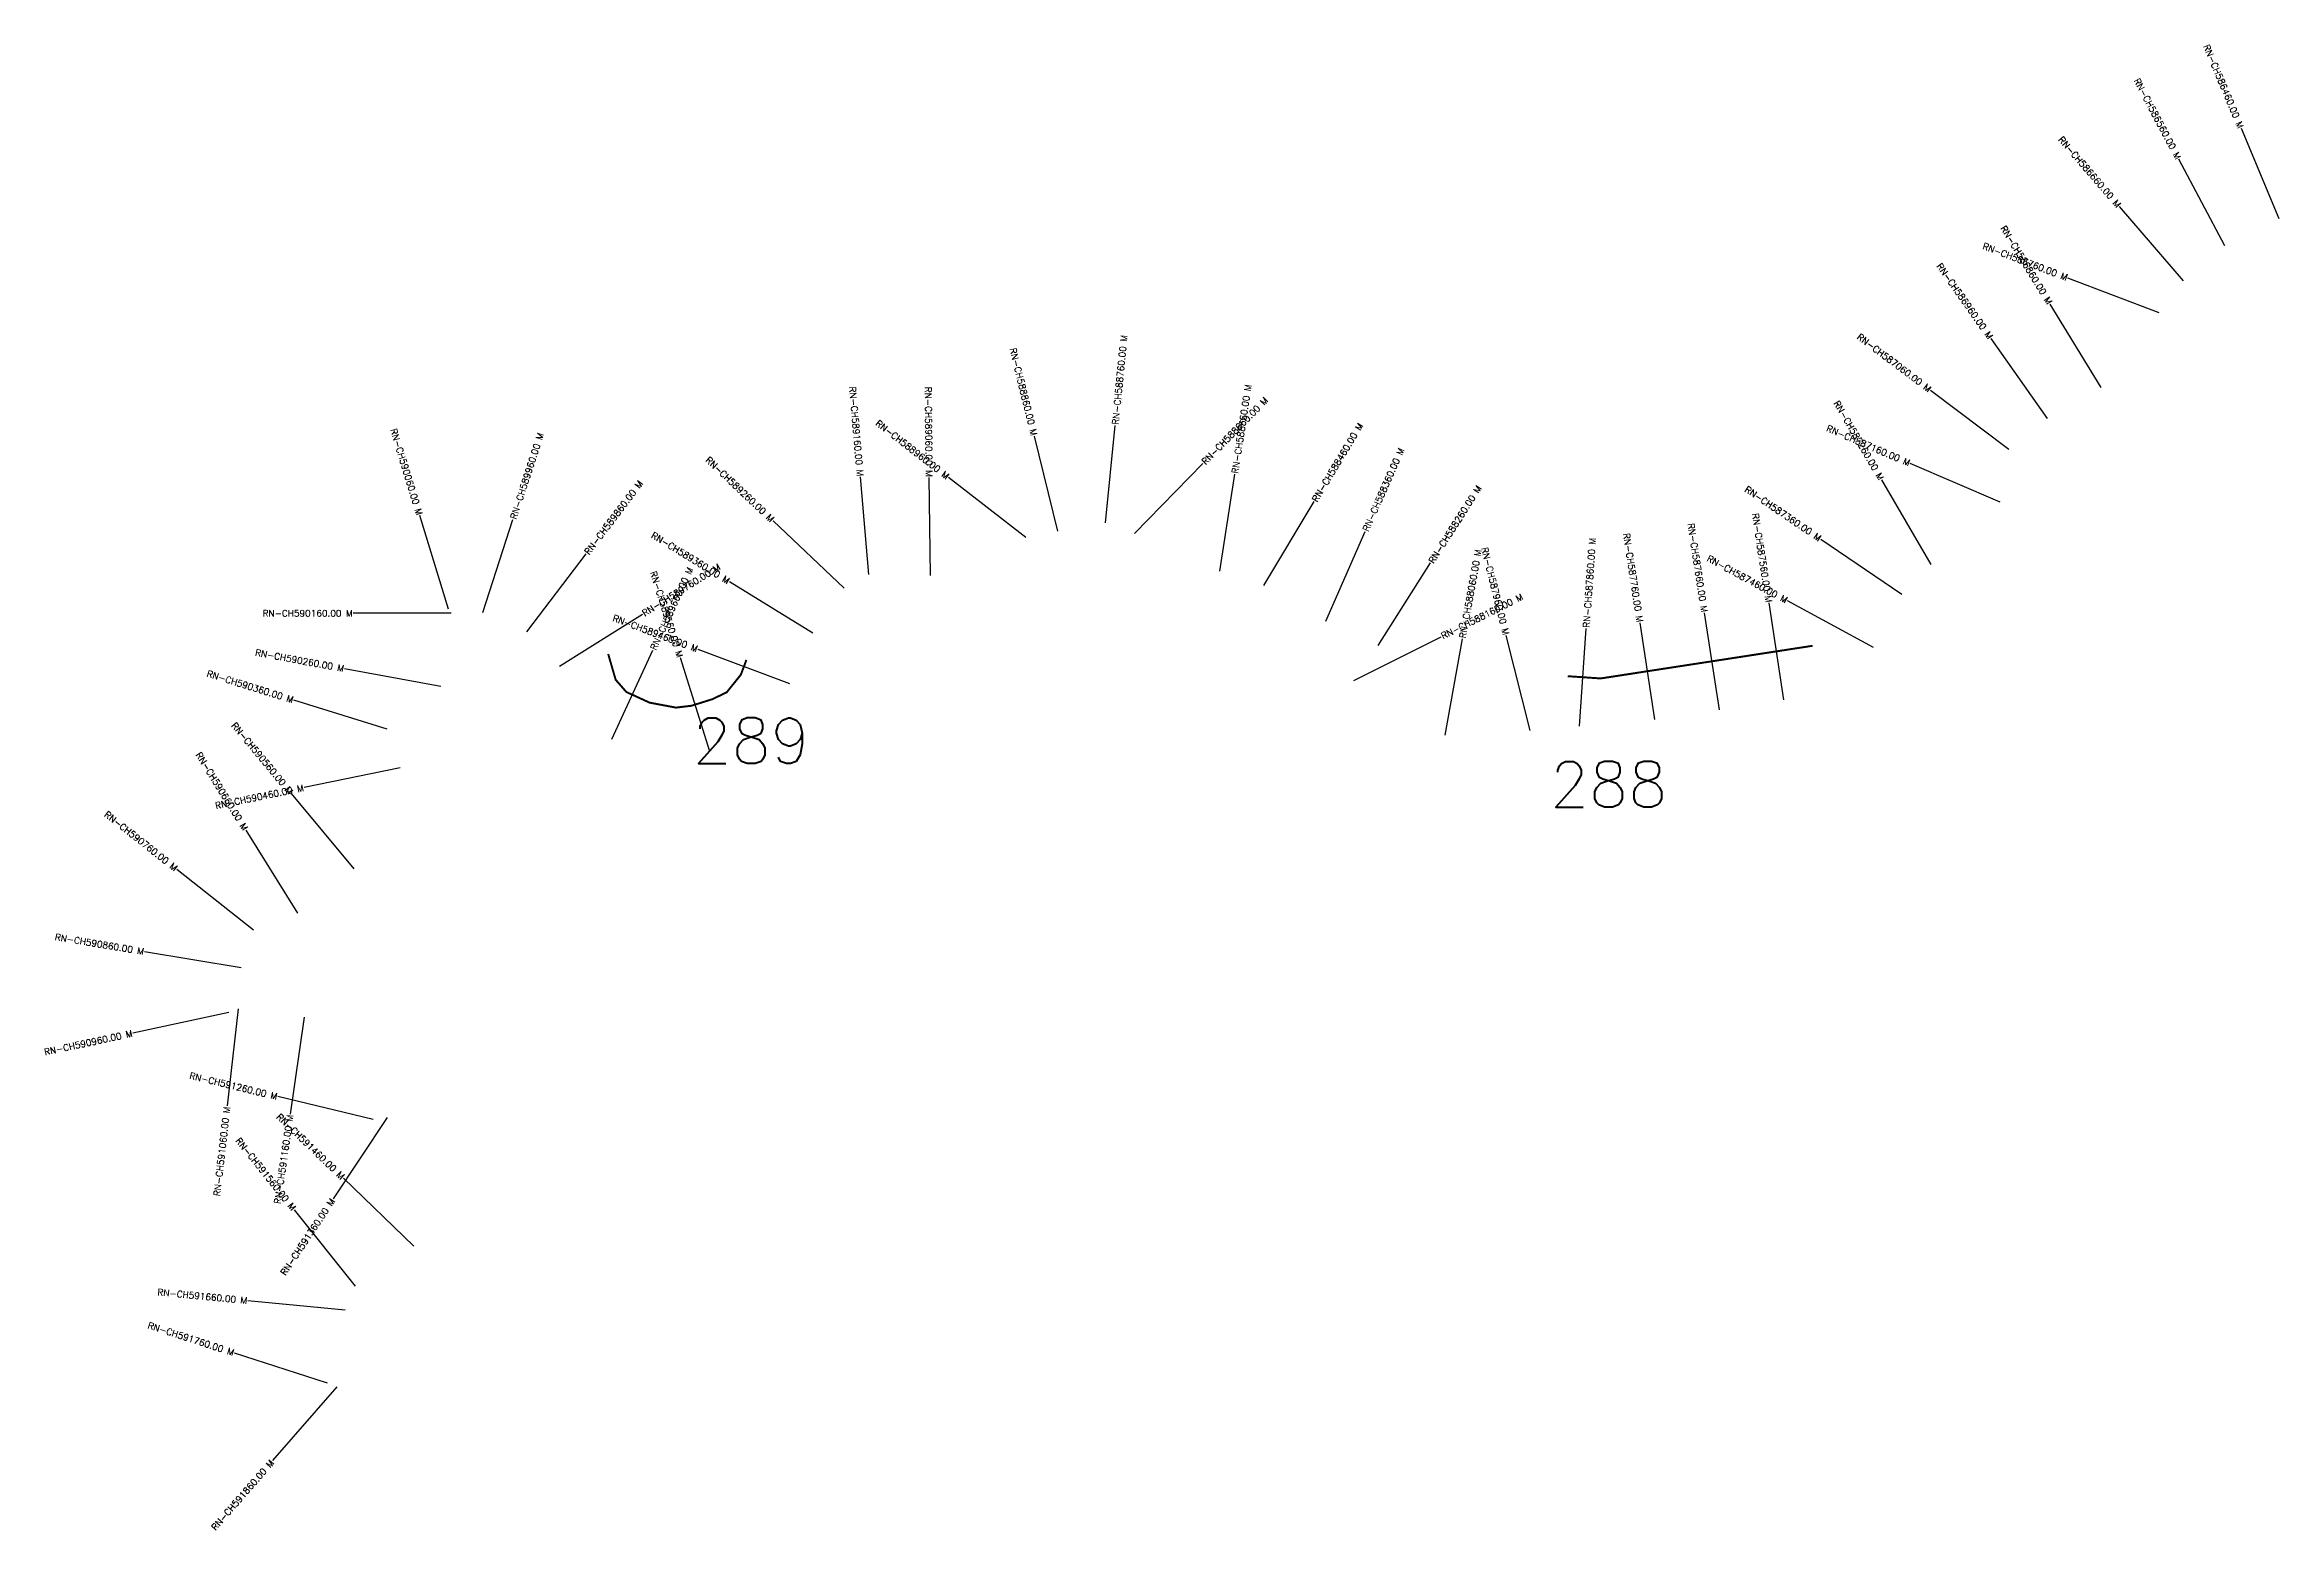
# Model space of a CAD drawing. Header units: metres. Extents: x 320296 to 326349, y 1835349 to 1838570.
# Drawn here: x 320296 to 323721, y 1835349 to 1837625 of the extents above; entities that cross this region are included whole.
import ezdxf
from ezdxf.enums import TextEntityAlignment as Align

# ---------------------------------------------------------------- set-up
doc = ezdxf.new("R2010")
doc.units = ezdxf.units.M
for name, color, linetype in [('CS', 134, 'Continuous'), ('CSMark', 6, 'Continuous'), ('NATURALLY PROTECTED', 3, 'Continuous')]:
    doc.layers.add(name, color=color, linetype=linetype)
doc.styles.get("Standard").update_dxf_attribs({"font": 'simplex.shx'})

msp = doc.modelspace()

# ---------------------------------------------------------------- linework, layer by layer
at = {"layer": 'CS'}
for p, q in [((323720.7, 1837358.5), (323662.5, 1837496.8)), ((323637, 1837317.2), (323566.8, 1837449.8)), ((323573.7, 1837263.4), (323475.9, 1837377.1)), ((323536.8, 1837214.2), (323396.7, 1837267.7)), ((323447.8, 1837099.9), (323369.6, 1837227.9)), ((323365.4, 1837052.6), (323279, 1837175.2)), ((323306, 1837005.2), (323186.3, 1837095.6)), ((321848.9, 1836879.8), (321812.9, 1837025.4)), ((321921.9, 1836892.8), (321936.7, 1837042)), ((321559.4, 1836813.6), (321546.2, 1836963)), ((321653.5, 1836812.1), (321651.7, 1836962.1)), ((321799.9, 1836870), (321681.4, 1836961.9)), ((321966.1, 1836876.4), (322071.1, 1836983.6)), ((322097.3, 1836818.8), (322119.8, 1836967.1)), ((323187.4, 1836828.9), (323111.8, 1836958.5)), ((323293.1, 1836924.3), (323155.2, 1836983.4)), ((322164.5, 1836796.6), (322241.6, 1836925.3)), ((320914.9, 1836760.1), (320871.1, 1836903.6)), ((320967.8, 1836755), (321013.8, 1836897.8)), ((321521.4, 1836792.7), (321412.4, 1836895.7)), ((322259.3, 1836742.1), (322319.7, 1836879.4)), ((323142.1, 1836783), (323018.1, 1836867.3)), ((321035.2, 1836725.4), (321125.8, 1836844.9)), ((322339.5, 1836704.6), (322420, 1836831.2)), ((321473.3, 1836723.6), (321345.6, 1836802.2)), ((320919.1, 1836754), (320769.1, 1836754)), ((321085.1, 1836673), (321212.3, 1836752.5)), ((322862.8, 1836606.3), (322839.9, 1836754.6)), ((322961.6, 1836621.5), (322938.8, 1836769.8)), ((323098.8, 1836701.5), (322966.9, 1836773)), ((322302.2, 1836650.9), (322436.3, 1836718.1)), ((322442.2, 1836567.2), (322468.7, 1836714.9)), ((322572.5, 1836574.6), (322536.1, 1836720.1)), ((322648.3, 1836581.2), (322658.6, 1836730.9)), ((322763.9, 1836591.1), (322741.1, 1836739.4)), ((321165.4, 1836561.1), (321227.9, 1836697.4)), ((321315.3, 1836542.5), (321270.3, 1836685.6)), ((321437.9, 1836645.9), (321297.4, 1836698.6)), ((320903.2, 1836641.7), (320755.7, 1836669)), ((320821.2, 1836576.4), (320677.9, 1836620.9)), ((320840.7, 1836517.2), (320693.7, 1836487)), ((320770.3, 1836362.6), (320674.3, 1836477.9)), ((320683.9, 1836294.5), (320604.7, 1836421.8)), ((320616.3, 1836268.5), (320498.6, 1836361.6)), ((320597.1, 1836210.8), (320449.2, 1836235.5)), ((320578.1, 1836142.2), (320431.4, 1836110.8)), ((320592.5, 1836148.1), (320575.6, 1835999.1)), ((320694, 1836135.1), (320672.5, 1835986.7)), ((320799.4, 1835978.2), (320653.6, 1836013.4)), ((320821.2, 1835981.7), (320738, 1835856.9)), ((320861.9, 1835784.3), (320753.9, 1835888.4)), ((320772.5, 1835723), (320678.8, 1835840.1)), ((320756.8, 1835686.5), (320607.5, 1835700.8)), ((320729.8, 1835574.3), (320587.1, 1835620.6)), ((320743.9, 1835569), (320645.4, 1835455.8))]:
    msp.add_line(p, q, dxfattribs=at)
at = {"layer": 'NATURALLY PROTECTED', "const_width": 3, "flags": 128}
for points in [[(321371.5, 1836682.5), (321363, 1836659.9), (321341.3, 1836632.9), (321319.1, 1836622.3), (321287.5, 1836612.4), (321263.6, 1836609.5), (321223.2, 1836617.1), (321187.6, 1836633.4), (321171.2, 1836652.1), (321159.7, 1836691.7)], [(323005.4, 1836704.2), (322680.7, 1836654.2), (322630.3, 1836657.6)]]:
    msp.add_lwpolyline(points, dxfattribs=at)

# ---------------------------------------------------------------- texts
at = {"char_height": 70, "attachment_point": 1}
for s, insert in [('289', (321288.9, 1836593.8)), ('288', (322602.8, 1836527))]:
    msp.add_mtext_dynamic_manual_height_columns(s, width=95.172, gutter_width=1, heights=[0], dxfattribs=dict(at, insert=insert))
at = {"layer": 'CSMark'}
for s, rotation, p in [('RN-CH586460.00 M', 292.841, (323662.1, 1837497.7)), ('RN-CH586560.00 M', 297.9083, (323566.4, 1837450.7)), ('RN-CH586660.00 M', 310.7275, (323475.2, 1837377.8)), ('RN-CH586860.00 M', 301.4203, (323369.1, 1837228.8)), ('RN-CH586760.00 M', 339.0926, (323395.7, 1837268.1)), ('RN-CH586960.00 M', 305.2046, (323278.4, 1837176)), ('RN-CH588860.00 M', 283.8766, (321812.7, 1837026.4)), ('RN-CH587060.00 M', 322.9136, (323185.5, 1837096.2)), ('RN-CH589160.00 M', 275.04, (321546.1, 1836964)), ('RN-CH589060.00 M', 270.6739, (321651.7, 1836963.1)), ('RN-CH587260.00 M', 300.2848, (323111.2, 1836959.3)), ('RN-CH590060.00 M', 286.9828, (320870.8, 1836904.6)), ('RN-CH588960.00 M', 322.2108, (321680.6, 1836962.5)), ('RN-CH587160.00 M', 336.7917, (323154.3, 1836983.8)), ('RN-CH589260.00 M', 316.6232, (321411.7, 1836896.4)), ('RN-CH587360.00 M', 325.8005, (323017.3, 1836867.9)), ('RN-CH587660.00 M', 278.7558, (322839.8, 1836755.6)), ('RN-CH587560.00 M', 278.7558, (322938.6, 1836770.8)), ('RN-CH589360.00 M', 328.4114, (321344.7, 1836802.7)), ('RN-CH587960.00 M', 284.0293, (322535.9, 1836721.1)), ('RN-CH587760.00 M', 278.7558, (322741, 1836740.3)), ('RN-CH589560.00 M', 287.4677, (321270, 1836686.6)), ('RN-CH587460.00 M', 331.5456, (322966, 1836773.4)), ('RN-CH589460.00 M', 339.4345, (321296.5, 1836699)), ('RN-CH590260.00 M', 349.5207, (320754.7, 1836669.2)), ('RN-CH590360.00 M', 342.7498, (320677, 1836621.2)), ('RN-CH590560.00 M', 309.7911, (320673.7, 1836478.7)), ('RN-CH590660.00 M', 301.8786, (320604.2, 1836422.7)), ('RN-CH590460.00 M', 11.6375, (320692.8, 1836486.8)), ('RN-CH590760.00 M', 321.6538, (320497.8, 1836362.2)), ('RN-CH590860.00 M', 350.5369, (320448.2, 1836235.7)), ('RN-CH590960.00 M', 12.1011, (320430.5, 1836110.5)), ('RN-CH591260.00 M', 346.4222, (320652.6, 1836013.6)), ('RN-CH591060.00 M', 83.5328, (320575.5, 1835998.1)), ('RN-CH591160.00 M', 81.7773, (320672.4, 1835985.7)), ('RN-CH591460.00 M', 316.0657, (320753.2, 1835889.1)), ('RN-CH591560.00 M', 308.6759, (320678.2, 1835840.9)), ('RN-CH591360.00 M', 56.3232, (320737.5, 1835856)), ('RN-CH591660.00 M', 354.506, (320606.5, 1835700.9)), ('RN-CH591760.00 M', 342.0231, (320586.1, 1835620.9)), ('RN-CH591860.00 M', 48.9775, (320644.8, 1835455.1))]:
    msp.add_text(s, height=10, rotation=rotation, dxfattribs=at).set_placement(p, align=Align.MIDDLE_RIGHT)
for s, rotation, p in [('RN-CH588760.00 M', 84.3617, (321936.8, 1837043)), ('RN-CH588560.00 M', 81.3671, (322120, 1836968.1)), ('RN-CH588660.00 M', 45.592, (322071.8, 1836984.3)), ('RN-CH589960.00 M', 72.1295, (321014.1, 1836898.7)), ('RN-CH588460.00 M', 59.0647, (322242.1, 1836926.1)), ('RN-CH588360.00 M', 66.2814, (322320.1, 1836880.4)), ('RN-CH589860.00 M', 52.8231, (321126.4, 1836845.7)), ('RN-CH588260.00 M', 57.5397, (322420.5, 1836832)), ('RN-CH588060.00 M', 79.8289, (322468.9, 1836715.9)), ('RN-CH587860.00 M', 86.0562, (322658.7, 1836731.9)), ('RN-CH589760.00 M', 32.0178, (321213.1, 1836753.1)), ('RN-CH589660.00 M', 65.3549, (321228.3, 1836698.4)), ('RN-CH588160.00 M', 26.577, (322437.2, 1836718.5))]:
    msp.add_text(s, height=10, rotation=rotation, dxfattribs=at).set_placement(p, align=Align.MIDDLE_LEFT)
msp.add_text('RN-CH590160.00 M', height=10, dxfattribs=at).set_placement((320768.1, 1836754), align=Align.MIDDLE_RIGHT)

doc.saveas('drawing.dxf')
